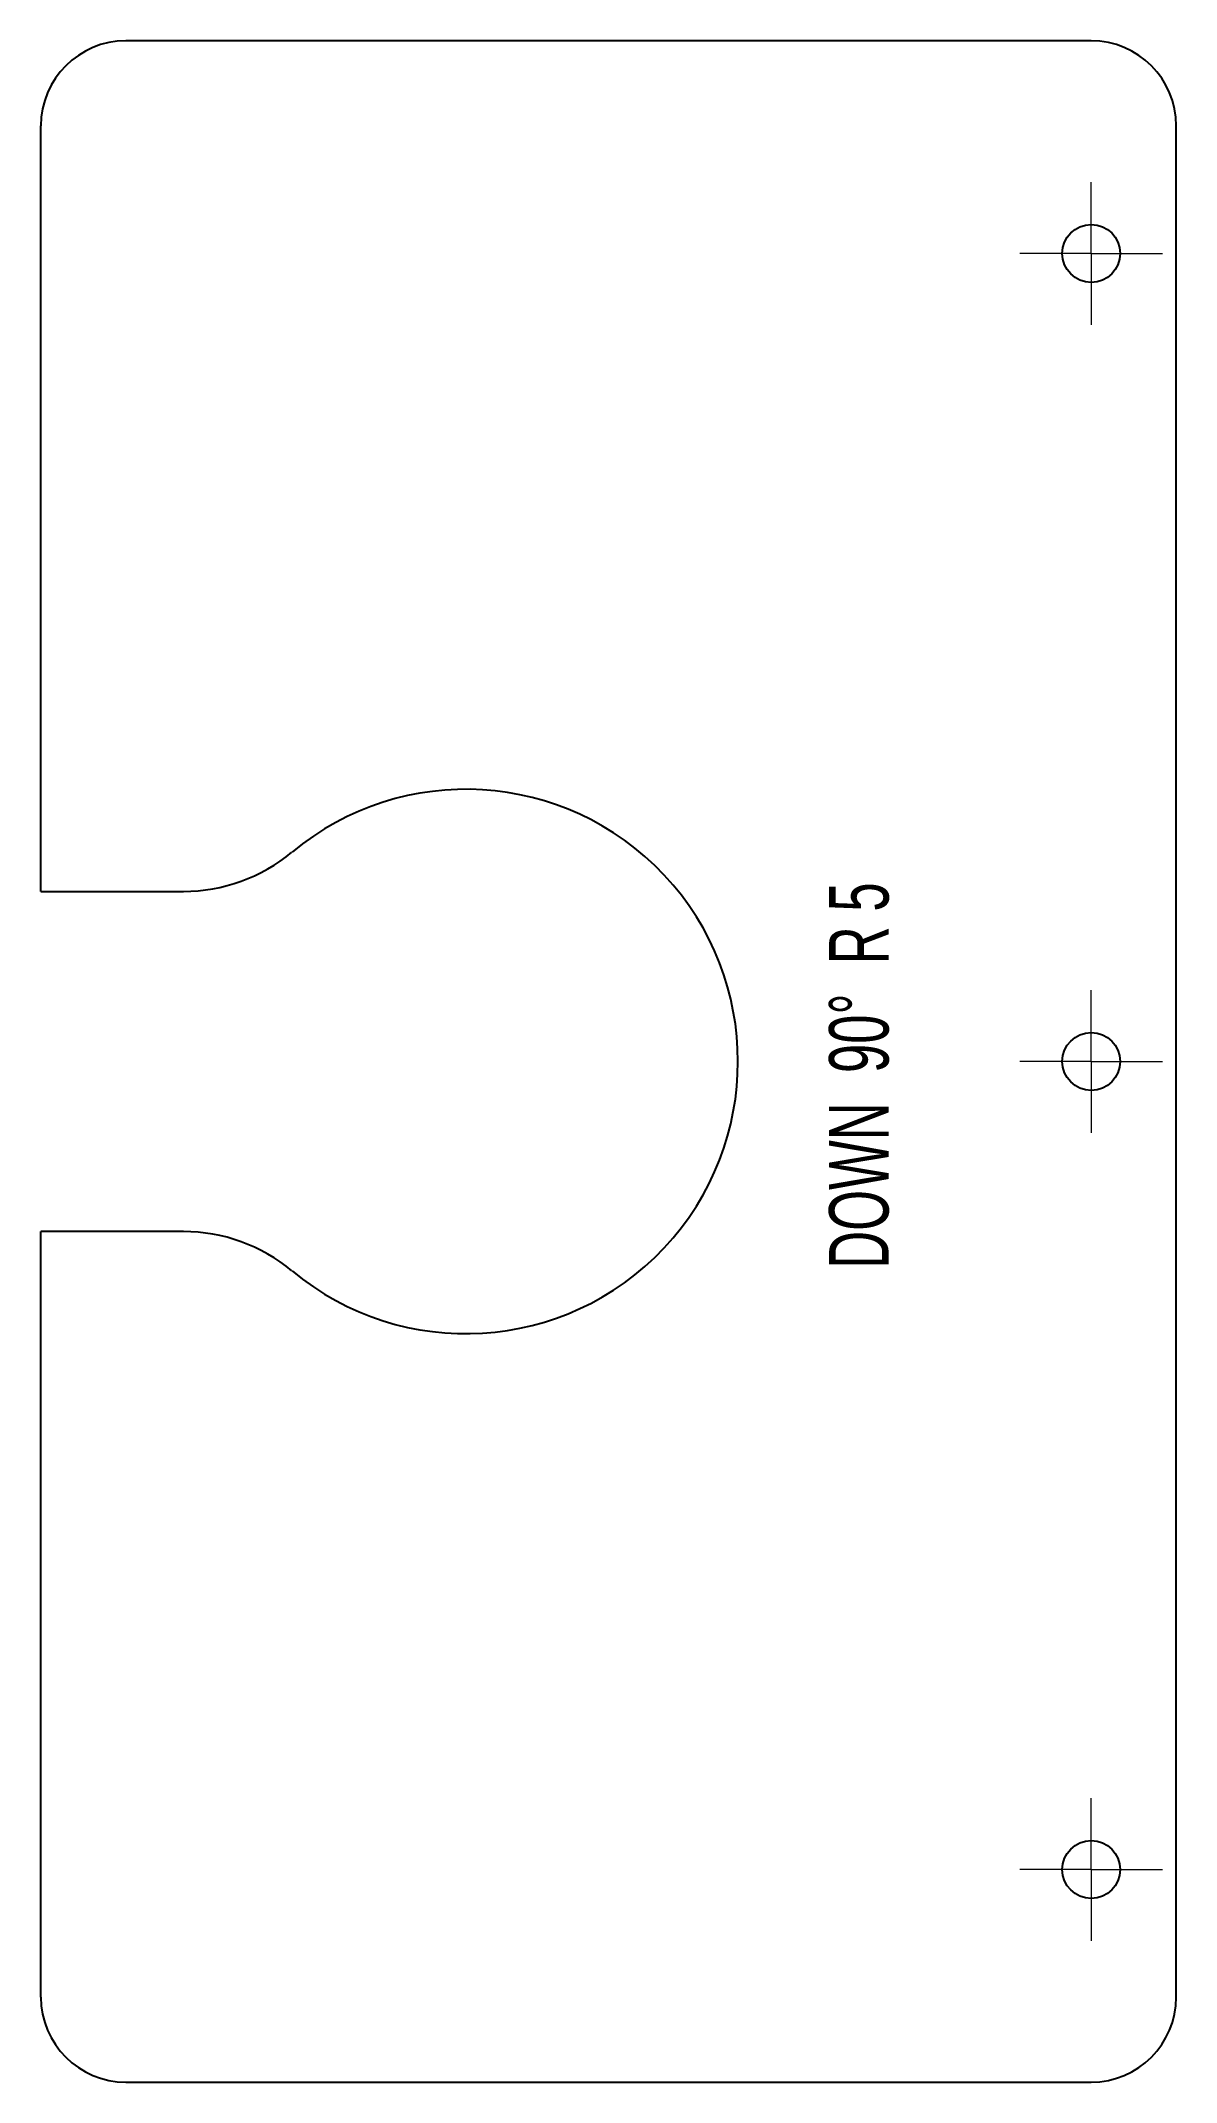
# Model space of a CAD drawing. Header units: millimetres. Extents: x 114 to 181, y 46 to 166.
import ezdxf

# ---------------------------------------------------------------- set-up
doc = ezdxf.new("R2010")
doc.units = ezdxf.units.MM
doc.styles.add('SLDTEXTSTYLE0', font='TXT', dxfattribs={"width": 0.660714})

# ---------------------------------------------------------------- blocks, each defined once
blk = doc.blocks.new('SW_CENTERMARKSYMBOL_0')
at = {"color": 0, "linetype": 'Continuous', "lineweight": 18}
for p, q in [((0, 2.5), (0, 4.2)), ((0, 0), (0, 2.5)), ((-2.5, 0), (-4.2, 0)), ((0, 0), (-2.5, 0)), ((0, 0), (0, -2.5)), ((0, 0), (2.5, 0)), ((2.5, 0), (4.2, 0)), ((0, -2.5), (0, -4.2))]:
    blk.add_line(p, q, dxfattribs=at)
blk = doc.blocks.new('SW_CENTERMARKSYMBOL_1')
at = {"color": 0, "linetype": 'Continuous', "lineweight": 18}
for p, q in [((0, 2.5), (0, 4.2)), ((0, 0), (0, 2.5)), ((-2.5, 0), (-4.2, 0)), ((0, 0), (-2.5, 0)), ((0, 0), (0, -2.5)), ((0, 0), (2.5, 0)), ((2.5, 0), (4.2, 0)), ((0, -2.5), (0, -4.2))]:
    blk.add_line(p, q, dxfattribs=at)
blk = doc.blocks.new('SW_CENTERMARKSYMBOL_2')
at = {"color": 0, "linetype": 'Continuous', "lineweight": 18}
for p, q in [((0, 2.5), (0, 4.2)), ((0, 0), (0, 2.5)), ((-2.5, 0), (-4.2, 0)), ((0, 0), (-2.5, 0)), ((0, 0), (0, -2.5)), ((0, 0), (2.5, 0)), ((2.5, 0), (4.2, 0)), ((0, -2.5), (0, -4.2))]:
    blk.add_line(p, q, dxfattribs=at)

msp = doc.modelspace()

# ---------------------------------------------------------------- linework, layer by layer
at = {"color": 7, "linetype": 'Continuous', "lineweight": 25}
for p, q in [((175.61, 165.77), (118.83, 165.77)), ((113.83, 115.77), (113.83, 160.77)), ((180.61, 50.77), (180.61, 160.77)), ((113.83, 115.77), (122.21, 115.77)), ((113.83, 50.77), (113.83, 95.77)), ((122.21, 95.77), (113.83, 95.77)), ((118.83, 45.77), (175.61, 45.77))]:
    msp.add_line(p, q, dxfattribs=at)
for centre in [(175.61, 153.27), (175.61, 105.77), (175.61, 58.27)]:
    msp.add_circle(centre, 1.7, dxfattribs=at)
for centre, radius, start, end in [((118.83, 160.77), 5, 90, 180), ((175.61, 160.77), 5, 0, 90), ((138.83, 105.77), 16, 230.2849, 129.7151), ((122.21, 125.77), 10, 270, 309.7151), ((122.21, 85.77), 10, 50.2849, 90), ((118.83, 50.77), 5, 180, 270), ((175.61, 50.77), 5, 270, 0)]:
    msp.add_arc(centre, radius, start, end, dxfattribs=at)

# ---------------------------------------------------------------- block references
at = {"color": 7, "linetype": 'Continuous', "lineweight": 0}
for name, p in [('SW_CENTERMARKSYMBOL_0', (175.61, 153.27)), ('SW_CENTERMARKSYMBOL_1', (175.61, 105.77)), ('SW_CENTERMARKSYMBOL_2', (175.61, 58.27))]:
    msp.add_blockref(name, p, dxfattribs=at)

# ---------------------------------------------------------------- texts
at = {"color": 7, "linetype": 'Continuous', "lineweight": 0, "insert": (160.19, 104.94), "char_height": 3.5, "attachment_point": 2, "rotation": 90, "style": 'SLDTEXTSTYLE0'}
msp.add_mtext('DOWN  90°  R 5', dxfattribs=at)

doc.saveas('drawing.dxf')
